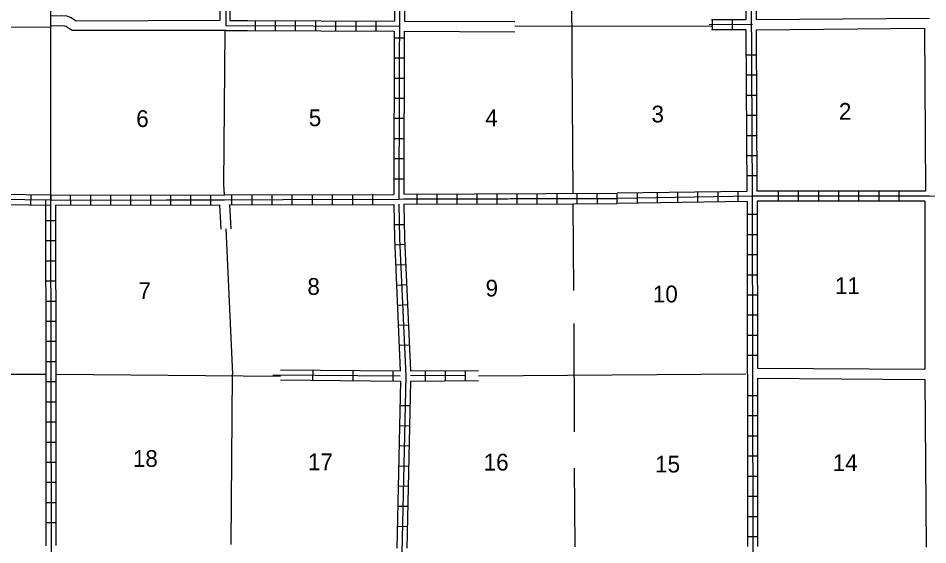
# Model space of a CAD drawing. Extents: x 1375158 to 1907859, y 15619447 to 16161288.
# Drawn here: x 1631034 to 1658134, y 15817412 to 15833100 of the extents above; entities that cross this region are included whole.
import ezdxf

# ---------------------------------------------------------------- set-up
doc = ezdxf.new("R2010")
doc.units = 0
for name, color, linetype in [('L11', 7, 'Continuous'), ('L13', 7, 'Continuous'), ('L14', 7, 'Continuous'), ('L4', 7, 'Continuous'), ('L8', 7, 'Continuous'), ('L9', 7, 'Continuous')]:
    doc.layers.add(name, color=color, linetype=linetype)

msp = doc.modelspace()

# ---------------------------------------------------------------- linework, layer by layer
at = {"layer": 'L11'}
for p, q in [((1637038, 15833032), (1632761, 15833009)), ((1642542, 15833014), (1645829, 15832997)), ((1637226, 15832732), (1632642, 15832729)), ((1642533, 15832715), (1645830, 15832698))]:
    msp.add_line(p, q, dxfattribs=at)
for points in [[(1637074, 15838167), (1637038, 15833032)], [(1637374, 15838165), (1637338, 15833033)], [(1632761, 15833009), (1632672, 15833067), (1632595, 15833117), (1632483, 15833160), (1632314, 15833169), (1631989, 15833158)], [(1637338, 15833033), (1637867, 15833031)], [(1653016, 15833058), (1658183, 15833099)], [(1632642, 15832729), (1632579, 15832770), (1632508, 15832816), (1632458, 15832848), (1632421, 15832862), (1632311, 15832868), (1631992, 15832858)], [(1637226, 15832732), (1637866, 15832730)], [(1653016, 15832758), (1658035, 15832799)], [(1658035, 15832799), (1658064, 15827949)], [(1637033, 15827537), (1637066, 15826815)], [(1637333, 15827537), (1637366, 15826829)], [(1658049, 15827649), (1658049, 15822641)], [(1653058, 15822674), (1658049, 15822641)], [(1653058, 15822374), (1658049, 15822341)], [(1658049, 15822341), (1658083, 15817341)]]:
    msp.add_lwpolyline(points, dxfattribs=at)
at = {"layer": 'L13'}
msp.add_line((1626825, 15822491), (1631859, 15822491), dxfattribs=at)
for points in [[(1647516, 15833933), (1647533, 15831991)], [(1626817, 15832841), (1631992, 15832833)], [(1637186, 15832732), (1637155, 15828145)], [(1645830, 15832870), (1651689, 15832866)], [(1647533, 15831991), (1647558, 15827877)], [(1637155, 15828145), (1637169, 15827837)], [(1647558, 15827574), (1647575, 15824991)], [(1637216, 15826822), (1637417, 15822491)], [(1647583, 15824003), (1647599, 15820778)], [(1632159, 15822491), (1638851, 15822438)], [(1637383, 15817416), (1637417, 15822491)], [(1644748, 15822450), (1652708, 15822508)], [(1647600, 15819694), (1647616, 15817349)]]:
    msp.add_lwpolyline(points, dxfattribs=at)
at = {"layer": 'L4'}
msp.add_lwpolyline([(1652908, 15853975), (1652783, 15847200), (1652825, 15843450), (1637217, 15843400), (1631967, 15843391), (1631950, 15838191), (1631992, 15832833), (1632000, 15827674)], dxfattribs=at)
at = {"layer": 'L8'}
for p, q in [((1638100, 15832733), (1638100, 15833033)), ((1638700, 15832724), (1638700, 15833024)), ((1639300, 15832724), (1639300, 15833024)), ((1639900, 15832724), (1639900, 15833024)), ((1640500, 15832724), (1640500, 15833024)), ((1641100, 15832724), (1641100, 15833024)), ((1641700, 15832716), (1641700, 15833016)), ((1651708, 15833049), (1651708, 15832749)), ((1652308, 15833058), (1652308, 15832758)), ((1642542, 15832508), (1642242, 15832508)), ((1642542, 15831908), (1642242, 15831908)), ((1653033, 15831999), (1652733, 15831999)), ((1642533, 15831308), (1642233, 15831308)), ((1653033, 15831399), (1652733, 15831399)), ((1653033, 15830799), (1652733, 15830799)), ((1642533, 15830708), (1642233, 15830708)), ((1642533, 15830108), (1642233, 15830108)), ((1653041, 15830199), (1652741, 15830199)), ((1642533, 15829508), (1642233, 15829508)), ((1653041, 15829599), (1652741, 15829599)), ((1642525, 15828908), (1642225, 15828908)), ((1653041, 15828999), (1652741, 15828999)), ((1653050, 15828399), (1652750, 15828399)), ((1642525, 15828308), (1642225, 15828308)), ((1631406, 15827832), (1631402, 15827534)), ((1632002, 15827823), (1631998, 15827525)), ((1632597, 15827527), (1632596, 15827825)), ((1633194, 15827528), (1633193, 15827826)), ((1633790, 15827530), (1633790, 15827828)), ((1634387, 15827531), (1634386, 15827829)), ((1634984, 15827532), (1634983, 15827831)), ((1635580, 15827534), (1635580, 15827832)), ((1636177, 15827535), (1636176, 15827834)), ((1636773, 15827537), (1636773, 15827835)), ((1637400, 15827541), (1637400, 15827841)), ((1638000, 15827541), (1638000, 15827841)), ((1638600, 15827549), (1638600, 15827849)), ((1639200, 15827549), (1639200, 15827849)), ((1639800, 15827549), (1639800, 15827849)), ((1640400, 15827549), (1640400, 15827849)), ((1641000, 15827549), (1641000, 15827849)), ((1641600, 15827558), (1641600, 15827858)), ((1642918, 15827560), (1642917, 15827858)), ((1643515, 15827562), (1643514, 15827861)), ((1644112, 15827565), (1644110, 15827863)), ((1644708, 15827567), (1644707, 15827865)), ((1645305, 15827569), (1645304, 15827868)), ((1645901, 15827572), (1645900, 15827870)), ((1646498, 15827574), (1646497, 15827872)), ((1647094, 15827576), (1647093, 15827875)), ((1647691, 15827579), (1647690, 15827877)), ((1648288, 15827581), (1648287, 15827879)), ((1648883, 15827583), (1648883, 15827883)), ((1649483, 15827591), (1649483, 15827891)), ((1650083, 15827599), (1650083, 15827899)), ((1650683, 15827616), (1650683, 15827916)), ((1651283, 15827624), (1651283, 15827924)), ((1651883, 15827633), (1651883, 15827933)), ((1652483, 15827641), (1652483, 15827941)), ((1653683, 15827649), (1653683, 15827949)), ((1654283, 15827649), (1654283, 15827949)), ((1654883, 15827649), (1654883, 15827949)), ((1655483, 15827649), (1655483, 15827949)), ((1656083, 15827649), (1656083, 15827949)), ((1656683, 15827649), (1656683, 15827949)), ((1657283, 15827649), (1657283, 15827949)), ((1653050, 15827249), (1652750, 15827249)), ((1631850, 15827074), (1632150, 15827074)), ((1642233, 15826958), (1642533, 15826958)), ((1631850, 15826474), (1632150, 15826474)), ((1653050, 15826649), (1652750, 15826649)), ((1642250, 15826349), (1642550, 15826366)), ((1631850, 15825874), (1632150, 15825874)), ((1653050, 15826049), (1652750, 15826049)), ((1642275, 15825749), (1642575, 15825766)), ((1653050, 15825449), (1652750, 15825449)), ((1631850, 15825274), (1632150, 15825274)), ((1642308, 15825149), (1642608, 15825166)), ((1653058, 15824849), (1652758, 15824849)), ((1631859, 15824674), (1632159, 15824674)), ((1642333, 15824549), (1642633, 15824566)), ((1653058, 15824249), (1652758, 15824249)), ((1631859, 15824074), (1632159, 15824074)), ((1642358, 15823958), (1642658, 15823966)), ((1631859, 15823474), (1632159, 15823474)), ((1653058, 15823649), (1652758, 15823649)), ((1642392, 15823358), (1642692, 15823366)), ((1653058, 15823049), (1652758, 15823049)), ((1631859, 15822874), (1632159, 15822874)), ((1643171, 15822296), (1643168, 15822594)), ((1643768, 15822301), (1643765, 15822599)), ((1644364, 15822306), (1644362, 15822604)), ((1631859, 15822274), (1632159, 15822274)), ((1653058, 15821849), (1652758, 15821849)), ((1631859, 15821674), (1632159, 15821674)), ((1642417, 15821566), (1642717, 15821558)), ((1631859, 15821074), (1632159, 15821074)), ((1653058, 15821249), (1652758, 15821249)), ((1642400, 15820966), (1642700, 15820958)), ((1631859, 15820474), (1632159, 15820474)), ((1653058, 15820649), (1652758, 15820649)), ((1642383, 15820366), (1642683, 15820358)), ((1653058, 15820049), (1652758, 15820049)), ((1631859, 15819874), (1632159, 15819874)), ((1642375, 15819766), (1642675, 15819758)), ((1653066, 15819449), (1652766, 15819449)), ((1631867, 15819274), (1632167, 15819274)), ((1642358, 15819166), (1642658, 15819158)), ((1653066, 15818849), (1652766, 15818849)), ((1631867, 15818674), (1632167, 15818674)), ((1642350, 15818566), (1642650, 15818558)), ((1631867, 15818074), (1632167, 15818074)), ((1653066, 15818249), (1652766, 15818249)), ((1642333, 15817966), (1642633, 15817958)), ((1653066, 15817649), (1652766, 15817649))]:
    msp.add_line(p, q, dxfattribs=at)
for points in [[(1637217, 15843400), (1637217, 15832883), (1642417, 15832866)], [(1642275, 15843383), (1642242, 15833016)], [(1642425, 15843383), (1642375, 15827708)], [(1642575, 15843383), (1642542, 15833014)], [(1652825, 15843450), (1652900, 15827799)], [(1652975, 15843300), (1653016, 15833058)], [(1652697, 15837966), (1652716, 15833049)], [(1637867, 15833031), (1642242, 15833016)], [(1652716, 15833049), (1651689, 15833049)], [(1637866, 15832730), (1642233, 15832716)], [(1642233, 15832716), (1642225, 15827849)], [(1642533, 15832715), (1642525, 15827858)], [(1652908, 15832908), (1651616, 15832899)], [(1652716, 15832749), (1651689, 15832749)], [(1652716, 15832749), (1652741, 15827941)], [(1653016, 15832758), (1653041, 15827949)], [(1632000, 15827674), (1626667, 15827749), (1621417, 15827749), (1616334, 15827774), (1613234, 15827766)], [(1632002, 15827824), (1626817, 15827897)], [(1632000, 15827824), (1637176, 15827837)], [(1637169, 15827837), (1642225, 15827849)], [(1642525, 15827858), (1648883, 15827883)], [(1652741, 15827941), (1648883, 15827883)], [(1674782, 15827899), (1668824, 15827816), (1663491, 15827691), (1658174, 15827799), (1652900, 15827799), (1648883, 15827733)], [(1652900, 15827799), (1652916, 15817216), (1652958, 15801449)], [(1658064, 15827949), (1653041, 15827949)], [(1631998, 15827524), (1626817, 15827597)], [(1631850, 15827674), (1631859, 15822491)], [(1632000, 15827674), (1642375, 15827708)], [(1632000, 15827674), (1637176, 15827687)], [(1632000, 15827674), (1632034, 15806732)], [(1632150, 15827525), (1637033, 15827537)], [(1632150, 15827525), (1632159, 15822491)], [(1637333, 15827537), (1642225, 15827549)], [(1642225, 15827549), (1642242, 15826533), (1642417, 15822591)], [(1642375, 15827558), (1642392, 15826541), (1642583, 15822441), (1642467, 15817166)], [(1642525, 15827558), (1647566, 15827574)], [(1642525, 15827558), (1642542, 15826549), (1642717, 15822591)], [(1648884, 15827733), (1642526, 15827708)], [(1647591, 15827574), (1648883, 15827583)], [(1652750, 15827641), (1648883, 15827583)], [(1652750, 15827641), (1652758, 15817358)], [(1653050, 15827649), (1653058, 15822674)], [(1658049, 15827649), (1653050, 15827649)], [(1631859, 15822491), (1631859, 15817383)], [(1632159, 15822491), (1632159, 15817391)], [(1642717, 15822591), (1644749, 15822608)], [(1644363, 15822455), (1642724, 15822441)], [(1653058, 15822374), (1653058, 15817358)], [(1642425, 15822291), (1642317, 15817316)], [(1642725, 15822291), (1642617, 15817316)], [(1642725, 15822291), (1644746, 15822308)]]:
    msp.add_lwpolyline(points, dxfattribs=at)
at = {"layer": 'L9'}
for p, q in [((1639816, 15822315), (1639818, 15822613)), ((1641009, 15822304), (1641011, 15822602)), ((1642202, 15822294), (1642205, 15822592))]:
    msp.add_line(p, q, dxfattribs=at)
for points in [[(1642375, 15827708), (1648883, 15827733)], [(1638851, 15822622), (1642417, 15822591)], [(1638624, 15822474), (1642415, 15822441)], [(1638851, 15822322), (1642425, 15822291)]]:
    msp.add_lwpolyline(points, dxfattribs=at)

# ---------------------------------------------------------------- texts
at = {"layer": 'L14'}
for s, p in [('3', (1649902, 15829994)), ('6', (1634550, 15829858)), ('5', (1639692, 15829883)), ('4', (1644950, 15829883)), ('8', (1639650, 15824858)), ('7', (1634617, 15824733)), ('9', (1644958, 15824808)), ('10', (1649941, 15824633)), ('18', (1634450, 15819733)), ('17', (1639667, 15819633)), ('16', (1644900, 15819624)), ('15', (1650008, 15819566))]:
    msp.add_text(s, height=500, dxfattribs=at).set_placement(p)
for s, p in [('2', (1655483, 15830074)), ('11', (1655366, 15824883)), ('14', (1655300, 15819608))]:
    msp.add_text(s, height=500, rotation=360, dxfattribs=at).set_placement(p)

doc.saveas('drawing.dxf')
